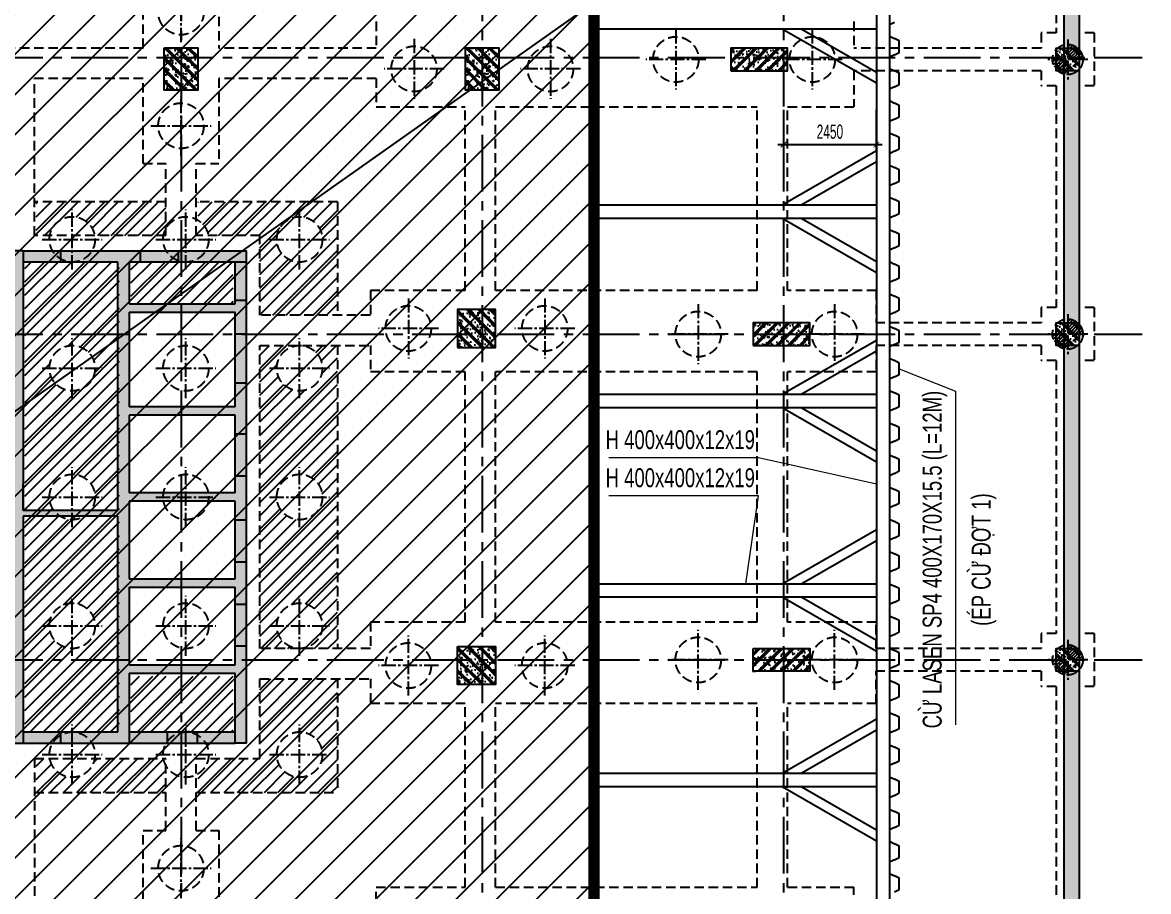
# Model space of a CAD drawing. Extents: x 71 to 3057337, y -14 to 345257.
# Drawn here: x 2999221 to 3028937, y 291393 to 314331 of the extents above; entities that cross this region are included whole.
import ezdxf
from ezdxf.enums import TextEntityAlignment as Align

# ---------------------------------------------------------------- set-up
doc = ezdxf.new("R2010")
doc.units = 0
doc.header["$LTSCALE"] = 1000
doc.header["$MEASUREMENT"] = 0
doc.header["$PDMODE"] = 3
doc.linetypes.add('CENTER2', pattern=[1.125, 0.75, -0.125, 0.125, -0.125])
doc.linetypes.add('HIDDEN', pattern=[0.375, 0.25, -0.125])
doc.layers.get('0').update_dxf_attribs({"linetype": 'CONTINUOUS'})
doc.layers.get('Defpoints').update_dxf_attribs({"linetype": 'CONTINUOUS'})
for name, color, linetype in [('03BORDER', 3, 'CONTINUOUS'), ('CDC.01.AXIS', 160, 'CENTER2'), ('CDC.02.DIM', 1, 'CONTINUOUS'), ('CDC.04.HIDDEN', 8, 'HIDDEN'), ('CDC.05.STEEL', 4, 'CONTINUOUS'), ('CDC.06.TEXT', 2, 'CONTINUOUS'), ('CDC.09.COLUMN', 4, 'CONTINUOUS'), ('CDC.10.HATCH', 9, 'CONTINUOUS'), ('CDC.14.STEELNUM', 2, 'CONTINUOUS')]:
    doc.layers.add(name, color=color, linetype=linetype)
doc.layers.add('KCS_CHI', color=1, linetype='CONTINUOUS', lineweight=15)
doc.layers.add('KCS_Plotter', color=11, linetype='CONTINUOUS', plot=False)
doc.styles.add('ARIAL', font='arial.ttf', dxfattribs={"width": 0.6})
doc.dimstyles.new('D150', dxfattribs={"dimscale": 150, "dimtxt": 2.5, "dimasz": 1, "dimexe": 1, "dimexo": 0, "dimgap": 1, "dimtad": 1, "dimdec": 0, "dimdsep": 46, "dimtxsty": 'ARIAL', "dimblk": 'ARCHTICK', "dimcen": 1, "dimdle": 1, "dimclrd": 1, "dimclre": 1, "dimclrt": 2, "dimadec": 0, "dimazin": 0, "dimtfac": 0.00072, "dimtdec": 0, "dimtix": 1, "dimtmove": 2, "dimatfit": 3, "dimldrblk": 'ARCHTICK', "dimfxl": 1, "dimtolj": 1, "dimlwd": -1, "dimlwe": -1, "dimarcsym": 0})
pattern_1 = [(50, (-322187.27, 0), (358.63009, -31.376067), [37.5, -412.5]), (355, (-322187.27, 0), (-69.37567, 376.09607), [30, -330]), (100.4514, (-322157.4, -2.6), (289.25469, 344.71977), [31.870095, -350.571056]), (46.1842, (-322187.27, 100), (533.62052, -82.75951), [56.25, -618.75]), (96.6356, (-322142.8, 93.1), (467.33135, 487.05894), [47.80514, -525.8565]), (351.1842, (-322187.3, 100), (467.33097, 487.0593), [45, -495]), (21, (-322137.27, 75), (298.453526, -201.309445), [37.5, -412.5]), (326, (-322137.27, 75), (121.657666, 362.57502), [30, -330]), (71.4514, (-322112.4, 58.22), (420.111314, 161.26525), [31.870095, -350.571056]), (37.5, (-322187.27, 0), (6.079928, 166.446927), [0, -326, 0, -335, 0, -331.25]), (7.5, (-322187.27, 0), (131.534769, 197.205856), [0, -191, 0, -318.5, 0, -126.25]), (327.5, (-322298.77, 0), (266.911218, -11.277436), [0, -125, 0, -390, 0, -517.5]), (317.5, (-322348.77, 0), (291.593085, 50.05249), [0, -162.5, 0, -259, 0, -367.5]), (45, (-322187.27, 0), (-150.26019, 150.26019), []), (45, (-322187.27, 61.25), (-150.26019, 150.26019), [])]
pattern_2 = [(50, (-321587.27, 0), (358.63009, -31.376067), [37.5, -412.5]), (355, (-321587.27, 0), (-69.37567, 376.09607), [30, -330]), (100.4514, (-321557.4, -2.6), (289.25469, 344.71977), [31.870095, -350.571056]), (46.1842, (-321587.27, 100), (533.62052, -82.75951), [56.25, -618.75]), (96.6356, (-321542.8, 93.1), (467.33135, 487.05894), [47.80514, -525.8565]), (351.1842, (-321587.3, 100), (467.33097, 487.0593), [45, -495]), (21, (-321537.27, 75), (298.453526, -201.309445), [37.5, -412.5]), (326, (-321537.27, 75), (121.657666, 362.57502), [30, -330]), (71.4514, (-321512.4, 58.22), (420.111314, 161.26525), [31.870095, -350.571056]), (37.5, (-321587.27, 0), (6.079928, 166.446927), [0, -326, 0, -335, 0, -331.25]), (7.5, (-321587.27, 0), (131.534769, 197.205856), [0, -191, 0, -318.5, 0, -126.25]), (327.5, (-321698.77, 0), (266.911218, -11.277436), [0, -125, 0, -390, 0, -517.5]), (317.5, (-321748.77, 0), (291.593085, 50.05249), [0, -162.5, 0, -259, 0, -367.5]), (45, (-321587.27, 0), (-150.26019, 150.26019), []), (45, (-321587.27, 61.25), (-150.26019, 150.26019), [])]
pattern_3 = [(45, (-321537.27, 0), (-176.776695, 176.776695), [])]

# ---------------------------------------------------------------- blocks, each defined once
blk = doc.blocks.new('_ARCHTICK')
at = {"color": 0, "linetype": 'ByBlock', "const_width": 0.15}
blk.add_lwpolyline([(-0.5, -0.5), (0.5, 0.5)], dxfattribs=at)
blk = doc.blocks.new('*D278')
at = {"layer": 'CDC.02.DIM', "color": 1, "transparency": 16777216}
for p, q in [((3019304, 312030), (3019304, 310956)), ((3021754, 312030), (3021754, 310956)), ((3021904, 311106), (3019154, 311106))]:
    blk.add_line(p, q, dxfattribs=at)
at = {"layer": 'Defpoints', "color": 0, "transparency": 16777216}
for p in [(3019304, 312030), (3021754, 312030), (3019304, 311106)]:
    blk.add_point(p, dxfattribs=at)
at = {"layer": 'CDC.02.DIM', "color": 1, "transparency": 16777216, "xscale": 150, "yscale": 150, "zscale": 150, "rotation": 180}
blk.add_blockref('_ARCHTICK', (3019304, 311106), dxfattribs=at)
at = {"layer": 'CDC.02.DIM', "color": 1, "transparency": 16777216, "xscale": 150, "yscale": 150, "zscale": 150}
blk.add_blockref('_ARCHTICK', (3021754, 311106), dxfattribs=at)
at = {"layer": 'CDC.02.DIM', "color": 2, "transparency": 16777216, "insert": (3020529, 311447), "char_height": 375, "attachment_point": 5, "style": 'ARIAL'}
blk.add_mtext('\\A1;2450', dxfattribs=at)
blk = doc.blocks.new('7.95M')
at = {"layer": 'CDC.10.HATCH'}
h = blk.add_hatch(dxfattribs=at)
h.set_pattern_fill('CHAU-01', color=256, scale=80, style=0, pattern_type=2)
h.set_pattern_definition([(50, (-322187.27, -95344.57), (573.80815, -50.20171), [60, -660]), (355, (-322187.3, -95344.6), (-111.00107, 601.7537), [48, -528]), (100.4514, (-322139.46, -95348.76), (462.8075, 551.55163), [50.99215, -560.91369]), (46.1842, (-322187.3, -95184.6), (853.79284, -132.4152), [90, -990]), (96.6356, (-322116.1, -95195.6), (747.73016, 779.2943), [76.48823, -841.3704]), (351.1842, (-322187.3, -95184.6), (747.72956, 779.2949), [72, -792]), (21, (-322107.27, -95224.57), (477.52564, -322.09511), [60, -660]), (326, (-322107.3, -95224.6), (194.65227, 580.12004), [48, -528]), (71.4514, (-322067.5, -95251.4), (672.1781, 258.0244), [50.99215, -560.91369]), (37.5, (-322187.27, -95344.57), (9.727884, 266.315083), [0, -521.6, 0, -536, 0, -530]), (7.5, (-322187.27, -95344.57), (210.45563, 315.52937), [0, -305.6, 0, -509.6, 0, -202]), (327.5, (-322365.67, -95344.57), (427.05795, -18.043897), [0, -200, 0, -624, 0, -828]), (317.5, (-322445.67, -95344.57), (466.548935, 80.083986), [0, -260, 0, -414.4, 0, -588]), (45, (-322187.27, -95344.57), (-240.416306, 240.416306), []), (45, (-322187.27, -95246.57), (-240.416306, 240.416306), [])])
h.paths.add_polyline_path([(1516293, -103813), (1515893, -103813), (1515894, -110158), (1516294, -110158)])
h.paths.add_polyline_path([(1516293, -96348), (1515893, -96348), (1515893, -103213), (1516293, -103213)])
h.paths.add_polyline_path([(1516293, -87748), (1515893, -87748), (1515893, -95748), (1516293, -95748)])
h.paths.add_polyline_path([(1516293, -80497), (1515893, -80497), (1515893, -87148), (1516293, -87148)])
h.paths.add_polyline_path([(1516293, -73338), (1515893, -73338), (1515893, -79897), (1516293, -79897)])
h.paths.add_polyline_path([(1516292, -68554), (1515892, -68554), (1515893, -72738), (1516293, -72738)])
h.paths.add_polyline_path([(1516294, -116048), (1516294, -116048), (1516294, -116648), (1516294, -116648)])
h = blk.add_hatch(dxfattribs=at)
h.set_pattern_fill('CHAU-01', color=256, scale=50, style=0, pattern_type=2)
h.set_pattern_definition([(130, (3258022.2, 0), (-358.63009, -31.376067), [37.5, -412.5]), (185, (3258022.2, 0), (69.37567, 376.09607), [30, -330]), (79.5486, (3257992.3, -2.6), (-289.25469, 344.71977), [31.870095, -350.571056]), (133.8158, (3258022.2, 100), (-533.62052, -82.75951), [56.25, -618.75]), (83.3644, (3257977.73, 93.1), (-467.33135, 487.05894), [47.80514, -525.8565]), (188.8158, (3258022.2, 100), (-467.33097, 487.0593), [45, -495]), (159, (3257972.2, 75), (-298.453526, -201.309445), [37.5, -412.5]), (214, (3257972.2, 75), (-121.657666, 362.57502), [30, -330]), (108.5486, (3257947.32, 58.22), (-420.111314, 161.26525), [31.870095, -350.571056]), (142.5, (3258022.2, 0), (-6.079928, 166.446927), [0, -326, 0, -335, 0, -331.25]), (172.5, (3258022.2, 0), (-131.534769, 197.205856), [0, -191, 0, -318.5, 0, -126.25]), (212.5, (3258133.7, 0), (-266.911218, -11.277436), [0, -125, 0, -390, 0, -517.5]), (222.5, (3258183.7, 0), (-291.593085, 50.05249), [0, -162.5, 0, -259, 0, -367.5]), (135, (3258022.2, 0), (150.26019, 150.26019), []), (135, (3258022.2, 61.25), (150.26019, 150.26019), [])])
h.paths.add_polyline_path([(1492592, -79898), (1493042, -79898), (1493042, -80148), (1492592, -80148)])
h.paths.add_polyline_path([(1492592, -80148), (1493042, -80148), (1493042, -80998), (1492592, -80998)])
h.paths.add_polyline_path([(1492142, -80148), (1492592, -80148), (1492592, -80998), (1492142, -80998)])
h.paths.add_polyline_path([(1492142, -79898), (1492592, -79898), (1492592, -80148), (1492142, -80148)])
h = blk.add_hatch(dxfattribs=at)
h.set_pattern_fill('CHAU-01', color=256, scale=50, style=0, pattern_type=2)
h.set_pattern_definition([(130, (3265972.2, 0), (-358.63009, -31.376067), [37.5, -412.5]), (185, (3265972.2, 0), (69.37567, 376.09607), [30, -330]), (79.5486, (3265942.3, -2.6), (-289.25469, 344.71977), [31.870095, -350.571056]), (133.8158, (3265972.2, 100), (-533.62052, -82.75951), [56.25, -618.75]), (83.3644, (3265927.73, 93.1), (-467.33135, 487.05894), [47.80514, -525.8565]), (188.8158, (3265972.2, 100), (-467.33097, 487.0593), [45, -495]), (159, (3265922.2, 75), (-298.453526, -201.309445), [37.5, -412.5]), (214, (3265922.2, 75), (-121.657666, 362.57502), [30, -330]), (108.5486, (3265897.32, 58.22), (-420.111314, 161.26525), [31.870095, -350.571056]), (142.5, (3265972.2, 0), (-6.079928, 166.446927), [0, -326, 0, -335, 0, -331.25]), (172.5, (3265972.2, 0), (-131.534769, 197.205856), [0, -191, 0, -318.5, 0, -126.25]), (212.5, (3266083.7, 0), (-266.911218, -11.277436), [0, -125, 0, -390, 0, -517.5]), (222.5, (3266133.7, 0), (-291.593085, 50.05249), [0, -162.5, 0, -259, 0, -367.5]), (135, (3265972.2, 0), (150.26019, 150.26019), []), (135, (3265972.2, 61.25), (150.26019, 150.26019), [])])
h.paths.add_polyline_path([(1500542, -79898), (1500992, -79898), (1500992, -80148), (1500542, -80148)])
h.paths.add_polyline_path([(1500542, -80148), (1500992, -80148), (1500992, -80998), (1500542, -80998)])
h.paths.add_polyline_path([(1500092, -80148), (1500542, -80148), (1500542, -80998), (1500092, -80998)])
h.paths.add_polyline_path([(1500092, -79898), (1500542, -79898), (1500542, -80148), (1500092, -80148)])
h = blk.add_hatch(dxfattribs=at)
h.set_pattern_fill('CHAU-01', color=256, scale=50, style=0, pattern_type=2)
h.set_pattern_definition(pattern_1)
h.paths.add_polyline_path([(1507102, -80498), (1508492, -80498), (1508492, -80148), (1507102, -80148)])
h.paths.add_polyline_path([(1507102, -80148), (1508492, -80148), (1508492, -79898), (1507102, -79898)])
h.paths.add_polyline_path([(1508492, -80148), (1508602, -80148), (1508602, -79898), (1508492, -79898)])
h.paths.add_polyline_path([(1508492, -80498), (1508602, -80498), (1508602, -80148), (1508492, -80148)])
h = blk.add_hatch(dxfattribs=at)
h.set_pattern_fill('ANSI31', color=256, scale=500, style=0)
h.set_pattern_definition([(45, (-260671.1, 1186.867), (-44.1941738, 44.1941738), [])])
h.paths.add_polyline_path([(1515993, -79798), (1515993, -80198), (1516393, -80198, 0.414214)])
h.paths.add_polyline_path([(1515993, -80198), (1515593, -80198, 0.414214), (1515993, -80598)])
h = blk.add_hatch(dxfattribs=at)
h.set_pattern_fill('CHAU-01', color=256, scale=50, angle=270, style=0, pattern_type=2)
h.set_pattern_definition([(320, (-233063.57, -387218.76), (-31.376067, -358.63009), [37.5, -412.5]), (265, (-233063.57, -387218.76), (376.09607, 69.37567), [30, -330]), (10.4514, (-233066.2, -387248.65), (344.71977, -289.25469), [31.870095, -350.571056]), (316.1842, (-232963.57, -387218.76), (-82.75951, -533.62052), [56.25, -618.75]), (6.6356, (-232970.47, -387263.23), (487.05894, -467.33135), [47.80514, -525.8565]), (261.1842, (-232963.57, -387218.76), (487.0593, -467.33097), [45, -495]), (291, (-232988.57, -387268.76), (-201.309445, -298.453526), [37.5, -412.5]), (236, (-232988.57, -387268.76), (362.57502, -121.657666), [30, -330]), (341.4514, (-233005.34, -387293.63), (161.26525, -420.111314), [31.870095, -350.571056]), (307.5, (-233063.57, -387218.76), (166.446927, -6.079928), [0, -326, 0, -335, 0, -331.25]), (277.5, (-233063.57, -387218.76), (197.205856, -131.534769), [0, -191, 0, -318.5, 0, -126.25]), (237.5, (-233063.57, -387107.26), (-11.277436, -266.911218), [0, -125, 0, -390, 0, -517.5]), (227.5, (-233063.57, -387057.26), (50.05249, -291.593085), [0, -162.5, 0, -259, 0, -367.5]), (315, (-233063.57, -387218.76), (150.26019, 150.26019), []), (315, (-233002.32, -387218.76), (150.26019, 150.26019), [])])
h.paths.add_polyline_path([(1516293, -80497), (1515693, -80497), (1515693, -79897), (1516293, -79897)])
h = blk.add_hatch(dxfattribs=at)
h.set_pattern_fill('ANSI31', color=256, scale=2000, style=0)
h.set_pattern_definition(pattern_3)
h.paths.add_polyline_path([(1493042, -83958), (1496722, -83958), (1496722, -86948), (1494672, -86948), (1494672, -84848), (1493314, -84848, 0.213373), (1493042, -84440)])
h.paths.add_polyline_path([(1495122, -84948, 1), (1496322, -84948, 1)], flags=16)
h.paths.add_polyline_path([(1494672, -87748), (1495722, -87748), (1495722, -87748, 0.414214), (1495122, -88348, 1), (1496322, -88348, 0.414214), (1495722, -87748), (1495722, -87748), (1496722, -87748), (1496722, -95748), (1495729, -95748, 0.410929), (1496322, -95148, 1), (1495122, -95148, 0.410929), (1495716, -95748), (1494672, -95748)])
h.paths.add_polyline_path([(1495122, -91748, 1), (1496322, -91748, 1)], flags=16)
h.paths.add_polyline_path([(1494672, -96548), (1496722, -96548), (1496722, -99548), (1493042, -99548), (1493042, -99055, 0.21337), (1493314, -98648), (1494672, -98648)])
h.paths.add_polyline_path([(1495122, -98548, 1), (1496322, -98548, 1)], flags=16)
edge = h.paths.add_edge_path()
edge.add_line((1492192, -99548), (1492192, -98829))
edge.add_arc((1492722, -98548), 600, 189.5941, 207.9468, ccw=False)
edge.add_line((1492131, -98648), (1490314, -98648))
edge.add_arc((1489722, -98548), 600, 189.5941, 350.4059, ccw=False)
edge.add_line((1489131, -98648), (1488773, -98648))
edge.add_line((1488773, -98648), (1488773, -99548))
edge.add_line((1488773, -99548), (1492192, -99548))
edge = h.paths.add_edge_path()
edge.add_line((1492192, -84667), (1492192, -83958))
edge.add_line((1492192, -83958), (1488773, -83958))
edge.add_line((1488773, -83958), (1488773, -84848))
edge.add_line((1488773, -84848), (1489131, -84848))
edge.add_arc((1489722, -84948), 600, 9.5934, 170.4066, ccw=False)
edge.add_line((1490314, -84848), (1492131, -84848))
edge.add_arc((1492722, -84948), 600, 152.0532, 170.4066, ccw=False)
h = blk.add_hatch(dxfattribs=at)
h.set_pattern_fill('CHAU-01', color=256, scale=50, style=0, pattern_type=2)
h.set_pattern_definition(pattern_2)
h.paths.add_polyline_path([(1492223, -97948), (1493022, -97948), (1493022, -98248), (1492223, -98248)], flags=17)
h.paths.add_polyline_path([(1491222, -97948), (1491222, -96398), (1494022, -96398), (1494022, -98248), (1494322, -98248), (1494322, -95678), (1494022, -95678), (1494022, -96178), (1491222, -96178), (1491222, -94128), (1494022, -94128), (1494022, -94578), (1494322, -94578), (1494322, -93458), (1494022, -93458), (1494022, -93908), (1491222, -93908), (1491222, -91858), (1494022, -91858), (1494022, -92358), (1494322, -92358), (1494322, -91188), (1494022, -91188), (1494022, -91638), (1491222, -91638), (1491222, -89588), (1494022, -89588), (1494022, -90088), (1494322, -90088), (1494322, -88743), (1494022, -88743), (1494022, -89368), (1491222, -89368), (1491222, -86868), (1494022, -86868), (1494022, -87443), (1494322, -87443), (1494322, -85248), (1492522, -85248), (1492522, -85548), (1494022, -85548), (1494022, -86648), (1491222, -86648), (1491222, -85548), (1491522, -85548), (1491522, -85248), (1489423, -85248), (1489423, -85548), (1490922, -85548), (1490922, -86648), (1490922, -92108), (1488423, -92108), (1488423, -85248), (1488123, -85248), (1488123, -98248), (1488423, -98248), (1488423, -92258), (1490922, -92258), (1490922, -97948), (1489424, -97948), (1489424, -98248), (1491222, -98248)])
h = blk.add_hatch(dxfattribs=at)
h.set_pattern_fill('CHAU-01', color=256, scale=50, style=0, pattern_type=2)
h.set_pattern_definition(pattern_2)
h.paths.add_polyline_path([(1491522, -85248), (1492522, -85248), (1492522, -85548), (1491522, -85548)])
h.paths.add_polyline_path([(1488423, -85248), (1489423, -85248), (1489423, -85548), (1488423, -85548)])
h.paths.add_polyline_path([(1494022, -87448), (1494322, -87448), (1494322, -88743), (1494022, -88743)])
h.paths.add_polyline_path([(1494022, -90088), (1494322, -90088), (1494322, -91188), (1494022, -91188)])
h.paths.add_polyline_path([(1494022, -92358), (1494322, -92358), (1494322, -93458), (1494022, -93458)])
h.paths.add_polyline_path([(1494022, -94578), (1494322, -94578), (1494322, -95678), (1494022, -95678)])
h.paths.add_polyline_path([(1493022, -97948), (1494022, -97948), (1494022, -98248), (1493022, -98248)])
h.paths.add_polyline_path([(1491222, -97948), (1492223, -97948), (1492223, -98248), (1491222, -98248)])
h.paths.add_polyline_path([(1488423, -97948), (1489424, -97948), (1489424, -98248), (1488423, -98248)])
h = blk.add_hatch(dxfattribs=at)
h.set_pattern_fill('ANSI31', color=256, scale=2000, style=0)
h.set_pattern_definition(pattern_3)
h.paths.add_polyline_path([(1492642, -96478), (1493972, -96478), (1493972, -97948), (1492872, -97948), (1492872, -97948), (1492763, -97948), (1492763, -97948), (1492642, -97948)])
h.paths.add_polyline_path([(1491272, -96478), (1492642, -96478), (1492642, -97948), (1492273, -97948), (1491272, -97948)])
h.paths.add_polyline_path([(1492642, -85548), (1493972, -85548), (1493972, -86648), (1492642, -86648)])
h.paths.add_polyline_path([(1491272, -85548), (1492642, -85548), (1492642, -86648), (1491272, -86648)])
h.paths.add_polyline_path([(1488473, -85548), (1490972, -85548), (1490972, -87448), (1488473, -87448)])
h.paths.add_polyline_path([(1488473, -87448), (1490972, -87448), (1490972, -96048), (1488473, -96048)])
h.paths.add_polyline_path([(1490322, -88348, 1), (1489122, -88348, 1)], flags=16)
h.paths.add_polyline_path([(1489122, -91748, 1), (1490322, -91748, 1)], flags=16)
h.paths.add_polyline_path([(1489122, -95148, 1), (1490322, -95148, 1)], flags=16)
h.paths.add_polyline_path([(1488473, -96048), (1490972, -96048), (1490972, -97948), (1488473, -97948)])
h = blk.add_hatch(dxfattribs=at)
h.set_pattern_fill('CHAU-01', color=256, scale=50, style=0, pattern_type=2)
h.set_pattern_definition([(130, (3249472.2, 0), (-358.63009, -31.376067), [37.5, -412.5]), (185, (3249472.2, 0), (69.37567, 376.09607), [30, -330]), (79.5486, (3249442.3, -2.6), (-289.25469, 344.71977), [31.870095, -350.571056]), (133.8158, (3249472.2, 100), (-533.62052, -82.75951), [56.25, -618.75]), (83.3644, (3249427.73, 93.1), (-467.33135, 487.05894), [47.80514, -525.8565]), (188.8158, (3249472.2, 100), (-467.33097, 487.0593), [45, -495]), (159, (3249422.2, 75), (-298.453526, -201.309445), [37.5, -412.5]), (214, (3249422.2, 75), (-121.657666, 362.57502), [30, -330]), (108.5486, (3249397.32, 58.22), (-420.111314, 161.26525), [31.870095, -350.571056]), (142.5, (3249472.2, 0), (-6.079928, 166.446927), [0, -326, 0, -335, 0, -331.25]), (172.5, (3249472.2, 0), (-131.534769, 197.205856), [0, -191, 0, -318.5, 0, -126.25]), (212.5, (3249583.7, 0), (-266.911218, -11.277436), [0, -125, 0, -390, 0, -517.5]), (222.5, (3249633.7, 0), (-291.593085, 50.05249), [0, -162.5, 0, -259, 0, -367.5]), (135, (3249472.2, 0), (150.26019, 150.26019), []), (135, (3249472.2, 61.25), (150.26019, 150.26019), [])])
h.paths.add_polyline_path([(1500542, -86798), (1500892, -86798), (1500892, -87448), (1500542, -87448)])
h.paths.add_polyline_path([(1500542, -87448), (1500892, -87448), (1500892, -87798), (1500542, -87798)])
h.paths.add_polyline_path([(1499892, -87448), (1500542, -87448), (1500542, -87798), (1499892, -87798)])
h.paths.add_polyline_path([(1499892, -86798), (1500542, -86798), (1500542, -87448), (1499892, -87448)])
h = blk.add_hatch(dxfattribs=at)
h.set_pattern_fill('ANSI31', color=256, scale=500, style=0)
h.set_pattern_definition([(45, (-260671.1, -6063.265), (-44.1941738, 44.1941738), [])])
h.paths.add_polyline_path([(1515993, -87048), (1515993, -87448), (1516393, -87448, 0.414214)])
h.paths.add_polyline_path([(1515993, -87448), (1515593, -87448, 0.414214), (1515993, -87848)])
h = blk.add_hatch(dxfattribs=at)
h.set_pattern_fill('CHAU-01', color=256, scale=50, style=0, pattern_type=2)
h.set_pattern_definition(pattern_1)
h.paths.add_polyline_path([(1507692, -87748), (1509082, -87748), (1509082, -87398), (1507692, -87398)])
h.paths.add_polyline_path([(1507692, -87398), (1509082, -87398), (1509082, -87148), (1507692, -87148)])
h.paths.add_polyline_path([(1509082, -87398), (1509192, -87398), (1509192, -87148), (1509082, -87148)])
h.paths.add_polyline_path([(1509082, -87748), (1509192, -87748), (1509192, -87398), (1509082, -87398)])
h = blk.add_hatch(dxfattribs=at)
h.set_pattern_fill('CHAU-01', color=256, scale=50, angle=270, style=0, pattern_type=2)
h.set_pattern_definition([(320, (-233063.56, -394468.9), (-31.376067, -358.63009), [37.5, -412.5]), (265, (-233063.56, -394468.9), (376.09607, 69.37567), [30, -330]), (10.4514, (-233066.17, -394498.78), (344.71977, -289.25469), [31.870095, -350.571056]), (316.1842, (-232963.56, -394468.9), (-82.75951, -533.62052), [56.25, -618.75]), (6.6356, (-232970.46, -394513.36), (487.05894, -467.33135), [47.80514, -525.8565]), (261.1842, (-232963.56, -394468.9), (487.0593, -467.33097), [45, -495]), (291, (-232988.56, -394518.9), (-201.309445, -298.453526), [37.5, -412.5]), (236, (-232988.56, -394518.9), (362.57502, -121.657666), [30, -330]), (341.4514, (-233005.33, -394543.76), (161.26525, -420.111314), [31.870095, -350.571056]), (307.5, (-233063.56, -394468.89), (166.446927, -6.079928), [0, -326, 0, -335, 0, -331.25]), (277.5, (-233063.56, -394468.9), (197.205856, -131.534769), [0, -191, 0, -318.5, 0, -126.25]), (237.5, (-233063.56, -394357.39), (-11.277436, -266.911218), [0, -125, 0, -390, 0, -517.5]), (227.5, (-233063.56, -394307.4), (50.05249, -291.593085), [0, -162.5, 0, -259, 0, -367.5]), (315, (-233063.56, -394468.9), (150.26019, 150.26019), []), (315, (-233002.3, -394468.9), (150.26019, 150.26019), [])])
h.paths.add_polyline_path([(1516293, -87748), (1515693, -87748), (1515693, -87148), (1516293, -87148)])
h = blk.add_hatch(dxfattribs=at)
h.set_pattern_fill('ANSI31', color=256, scale=500, style=0)
h.set_pattern_definition([(45, (-260671.1, -14663.37), (-44.1941738, 44.1941738), [])])
h.paths.add_polyline_path([(1515993, -95648), (1515993, -96048), (1516393, -96048, 0.414214)])
h.paths.add_polyline_path([(1515993, -96048), (1515593, -96048, 0.414214), (1515993, -96448)])
h = blk.add_hatch(dxfattribs=at)
h.set_pattern_fill('CHAU-01', color=256, scale=50, style=0, pattern_type=2)
h.set_pattern_definition([(130, (3249472.2, -8900), (-358.63009, -31.376067), [37.5, -412.5]), (185, (3249472.2, -8900), (69.37567, 376.09607), [30, -330]), (79.5486, (3249442.3, -8902.6), (-289.25469, 344.71977), [31.870095, -350.571056]), (133.8158, (3249472.2, -8800), (-533.62052, -82.75951), [56.25, -618.75]), (83.3644, (3249427.73, -8806.9), (-467.33135, 487.05894), [47.80514, -525.8565]), (188.8158, (3249472.2, -8800), (-467.33097, 487.0593), [45, -495]), (159, (3249422.2, -8825), (-298.453526, -201.309445), [37.5, -412.5]), (214, (3249422.2, -8825), (-121.657666, 362.57502), [30, -330]), (108.5486, (3249397.32, -8841.78), (-420.111314, 161.26525), [31.870095, -350.571056]), (142.5, (3249472.2, -8900), (-6.079928, 166.446927), [0, -326, 0, -335, 0, -331.25]), (172.5, (3249472.2, -8900), (-131.534769, 197.205856), [0, -191, 0, -318.5, 0, -126.25]), (212.5, (3249583.7, -8900), (-266.911218, -11.277436), [0, -125, 0, -390, 0, -517.5]), (222.5, (3249633.7, -8900), (-291.593085, 50.05249), [0, -162.5, 0, -259, 0, -367.5]), (135, (3249472.2, -8900), (150.26019, 150.26019), []), (135, (3249472.2, -8838.75), (150.26019, 150.26019), [])])
h.paths.add_polyline_path([(1500542, -95698), (1500892, -95698), (1500892, -96348), (1500542, -96348)])
h.paths.add_polyline_path([(1500542, -96348), (1500892, -96348), (1500892, -96698), (1500542, -96698)])
h.paths.add_polyline_path([(1499892, -96348), (1500542, -96348), (1500542, -96698), (1499892, -96698)])
h.paths.add_polyline_path([(1499892, -95698), (1500542, -95698), (1500542, -96348), (1499892, -96348)])
h = blk.add_hatch(dxfattribs=at)
h.set_pattern_fill('CHAU-01', color=256, scale=50, style=0, pattern_type=2)
h.set_pattern_definition(pattern_1)
h.paths.add_polyline_path([(1507692, -95748), (1509082, -95748), (1509082, -96098), (1507692, -96098)])
h.paths.add_polyline_path([(1507692, -96098), (1509082, -96098), (1509082, -96348), (1507692, -96348)])
h.paths.add_polyline_path([(1509082, -96098), (1509192, -96098), (1509192, -96348), (1509082, -96348)])
h.paths.add_polyline_path([(1509082, -95748), (1509192, -95748), (1509192, -96098), (1509082, -96098)])
h = blk.add_hatch(dxfattribs=at)
h.set_pattern_fill('CHAU-01', color=256, scale=50, angle=270, style=0, pattern_type=2)
h.set_pattern_definition([(320, (-233063.56, -403069), (-31.376067, -358.63009), [37.5, -412.5]), (265, (-233063.56, -403069), (376.09607, 69.37567), [30, -330]), (10.4514, (-233066.17, -403098.9), (344.71977, -289.25469), [31.870095, -350.571056]), (316.1842, (-232963.56, -403069), (-82.75951, -533.62052), [56.25, -618.75]), (6.6356, (-232970.46, -403113.47), (487.05894, -467.33135), [47.80514, -525.8565]), (261.1842, (-232963.56, -403069), (487.0593, -467.33097), [45, -495]), (291, (-232988.56, -403119), (-201.309445, -298.453526), [37.5, -412.5]), (236, (-232988.56, -403119), (362.57502, -121.657666), [30, -330]), (341.4514, (-233005.34, -403143.87), (161.26525, -420.111314), [31.870095, -350.571056]), (307.5, (-233063.56, -403069), (166.446927, -6.079928), [0, -326, 0, -335, 0, -331.25]), (277.5, (-233063.56, -403069), (197.205856, -131.534769), [0, -191, 0, -318.5, 0, -126.25]), (237.5, (-233063.56, -402957.5), (-11.277436, -266.911218), [0, -125, 0, -390, 0, -517.5]), (227.5, (-233063.56, -402907.5), (50.05249, -291.593085), [0, -162.5, 0, -259, 0, -367.5]), (315, (-233063.56, -403069), (150.26019, 150.26019), []), (315, (-233002.3, -403069), (150.26019, 150.26019), [])])
h.paths.add_polyline_path([(1516293, -96348), (1515693, -96348), (1515693, -95748), (1516293, -95748)])
at = {"layer": 'CDC.01.AXIS', "ltscale": 2}
for p, q in [((1492592, -61938), (1492592, -120474)), ((1500542, -61938), (1500542, -120474)), ((1508492, -61938), (1508492, -120474)), ((1516292, -61938), (1516292, -120474)), ((1410944, -80148), (1517957, -80148)), ((1410944, -87448), (1517957, -87448)), ((1410944, -96048), (1517957, -96048))]:
    blk.add_line(p, q, dxfattribs=at)
at = {"layer": 'CDC.01.AXIS', "ltscale": 0.5}
for p, q in [((1492592, -79740), (1492592, -78156)), ((1505652, -79406), (1505652, -80990)), ((1509252, -79406), (1509252, -80990)), ((1498742, -79656), (1498742, -81240)), ((1502342, -79656), (1502342, -81240)), ((1515993, -79670), (1515993, -80726)), ((1506444, -80198), (1504860, -80198)), ((1510044, -80198), (1508460, -80198)), ((1516521, -80198), (1515465, -80198)), ((1499534, -80448), (1497950, -80448)), ((1503134, -80448), (1501550, -80448)), ((1492592, -82740), (1492592, -81156)), ((1491800, -81948), (1493384, -81948)), ((1489722, -85740), (1489722, -84156)), ((1492722, -85740), (1492722, -84156)), ((1495722, -85740), (1495722, -84156)), ((1488930, -84948), (1490514, -84948)), ((1491930, -84948), (1493514, -84948)), ((1494930, -84948), (1496514, -84948)), ((1498592, -86506), (1498592, -88090)), ((1502192, -86506), (1502192, -88090)), ((1506242, -86656), (1506242, -88240)), ((1509842, -86656), (1509842, -88240)), ((1515993, -86920), (1515993, -87976)), ((1499384, -87298), (1497800, -87298)), ((1502984, -87298), (1501400, -87298)), ((1489722, -89140), (1489722, -87556)), ((1492722, -89140), (1492722, -87556)), ((1495722, -89140), (1495722, -87556)), ((1507034, -87448), (1505450, -87448)), ((1510634, -87448), (1509050, -87448)), ((1516521, -87448), (1515465, -87448)), ((1488930, -88348), (1490514, -88348)), ((1491930, -88348), (1493514, -88348)), ((1494930, -88348), (1496514, -88348)), ((1489722, -92540), (1489722, -90956)), ((1492722, -92540), (1492722, -90956)), ((1495722, -92540), (1495722, -90956)), ((1488930, -91748), (1490514, -91748)), ((1491930, -91748), (1493514, -91748)), ((1494930, -91748), (1496514, -91748)), ((1489722, -95940), (1489722, -94356)), ((1492722, -95940), (1492722, -94356)), ((1495722, -95940), (1495722, -94356)), ((1488930, -95148), (1490514, -95148)), ((1491930, -95148), (1493514, -95148)), ((1494930, -95148), (1496514, -95148)), ((1506242, -96840), (1506242, -95256)), ((1509842, -96840), (1509842, -95256)), ((1498592, -96990), (1498592, -95406)), ((1502192, -96990), (1502192, -95406)), ((1515993, -95520), (1515993, -96576)), ((1499384, -96198), (1497800, -96198)), ((1502984, -96198), (1501400, -96198)), ((1507034, -96048), (1505450, -96048)), ((1510634, -96048), (1509050, -96048)), ((1516521, -96048), (1515465, -96048)), ((1489722, -99340), (1489722, -97756)), ((1492722, -99340), (1492722, -97756)), ((1495722, -99340), (1495722, -97756)), ((1488930, -98548), (1490514, -98548)), ((1491930, -98548), (1493514, -98548)), ((1494930, -98548), (1496514, -98548)), ((1492592, -102340), (1492592, -100756)), ((1491800, -101548), (1493384, -101548))]:
    blk.add_line(p, q, dxfattribs=at)
at = {"layer": 'CDC.04.HIDDEN'}
for p, q in [((1515693, -73738), (1515693, -79498)), ((1491592, -79898), (1491592, -77948)), ((1493592, -77948), (1493592, -79898)), ((1497742, -79198), (1497742, -79898)), ((1510352, -79198), (1510352, -79898)), ((1515693, -79498), (1515293, -79498)), ((1515293, -79498), (1515293, -79898)), ((1516693, -79498), (1516293, -79498)), ((1516693, -79498), (1516693, -80898)), ((1491592, -79898), (1487442, -79898)), ((1497742, -79898), (1493592, -79898)), ((1515293, -79898), (1510352, -79898)), ((1515293, -80498), (1510352, -80498)), ((1510352, -80498), (1510352, -81448)), ((1515293, -80498), (1515293, -80898)), ((1491592, -80698), (1488723, -80698)), ((1488723, -84848), (1488723, -80698)), ((1491592, -82948), (1491592, -80698)), ((1493592, -80698), (1493592, -82948)), ((1497742, -80698), (1493592, -80698)), ((1497742, -80698), (1497742, -81448)), ((1515693, -80898), (1515293, -80898)), ((1515693, -80898), (1515693, -86748)), ((1516693, -80898), (1516293, -80898)), ((1497742, -81448), (1500092, -81448)), ((1500092, -86298), (1500092, -81448)), ((1500892, -86298), (1500892, -81448)), ((1500892, -81448), (1507802, -81448)), ((1507802, -86298), (1507802, -81448)), ((1508602, -86298), (1508602, -81448)), ((1508602, -81448), (1510352, -81448)), ((1491592, -82948), (1492192, -82948)), ((1492192, -84848), (1492192, -82948)), ((1492992, -82948), (1493592, -82948)), ((1492992, -84848), (1492992, -82948)), ((1492192, -83958), (1488723, -83958)), ((1496722, -83958), (1492992, -83958)), ((1496722, -83958), (1496722, -86948)), ((1494672, -84848), (1492992, -84848)), ((1494672, -86948), (1494672, -84848)), ((1497592, -86298), (1497592, -86948)), ((1500092, -86298), (1497592, -86298)), ((1507802, -86298), (1500892, -86298)), ((1510942, -86298), (1508602, -86298)), ((1510942, -86298), (1510942, -87148)), ((1515693, -86748), (1515293, -86748)), ((1515293, -86748), (1515293, -87148)), ((1516693, -86748), (1516293, -86748)), ((1516693, -86748), (1516693, -88148)), ((1497592, -86948), (1494672, -86948)), ((1515293, -87148), (1510942, -87148)), ((1494672, -95748), (1494672, -87748)), ((1494672, -87748), (1497592, -87748)), ((1496722, -87748), (1496722, -95748)), ((1497592, -87748), (1497592, -88448)), ((1510942, -87748), (1510942, -88448)), ((1515293, -87748), (1510943, -87748)), ((1515293, -87748), (1515293, -88148)), ((1515693, -88148), (1515293, -88148)), ((1515693, -88148), (1515693, -95348)), ((1516693, -88148), (1516293, -88148)), ((1500092, -88448), (1497592, -88448)), ((1500092, -95048), (1500092, -88448)), ((1500892, -95048), (1500892, -88448)), ((1507802, -88448), (1500892, -88448)), ((1507802, -95048), (1507802, -88448)), ((1508602, -95048), (1508602, -88448)), ((1510942, -88448), (1508602, -88448)), ((1497592, -95048), (1497592, -95748)), ((1500092, -95048), (1497592, -95048)), ((1507802, -95048), (1500892, -95048)), ((1510942, -95048), (1508602, -95048)), ((1510942, -95748), (1510942, -95048)), ((1515693, -95348), (1515293, -95348)), ((1515293, -95348), (1515293, -95748)), ((1516693, -95348), (1516293, -95348)), ((1516693, -95348), (1516693, -96748)), ((1497592, -95748), (1494672, -95748)), ((1515293, -95748), (1510943, -95748)), ((1494672, -98648), (1494672, -96548)), ((1494672, -96548), (1497592, -96548)), ((1496722, -96548), (1496722, -99548)), ((1497592, -96548), (1497592, -97198)), ((1515293, -96348), (1510942, -96348)), ((1510942, -97198), (1510942, -96348)), ((1515293, -96348), (1515293, -96748)), ((1515693, -96748), (1515293, -96748)), ((1515693, -96748), (1515693, -102598)), ((1516693, -96748), (1516293, -96748)), ((1500092, -97198), (1497592, -97198)), ((1500092, -102048), (1500092, -97198)), ((1500892, -102048), (1500892, -97198)), ((1507802, -97198), (1500892, -97198)), ((1507802, -102048), (1507802, -97198)), ((1508602, -102048), (1508602, -97198)), ((1510942, -97198), (1508602, -97198)), ((1488723, -98648), (1488723, -102798)), ((1492192, -100548), (1492192, -98648)), ((1492992, -100548), (1492992, -98648)), ((1492992, -98648), (1494672, -98648)), ((1488723, -99548), (1492192, -99548)), ((1492992, -99548), (1496722, -99548)), ((1491592, -102798), (1491592, -100548)), ((1491592, -100548), (1492192, -100548)), ((1492992, -100548), (1493592, -100548)), ((1493592, -100548), (1493592, -102798)), ((1497742, -102798), (1497742, -102048)), ((1497742, -102048), (1500092, -102048)), ((1500892, -102048), (1507802, -102048)), ((1508602, -102048), (1510352, -102048)), ((1510352, -102998), (1510352, -102048))]:
    blk.add_line(p, q, dxfattribs=at)
for points in [[(1492192, -84848), (1488723, -84848)], [(1488723, -98648), (1492192, -98648)]]:
    blk.add_lwpolyline(points, dxfattribs=at)
for centre, radius in [((1492592, -78948), 600), ((1505652, -80198), 600), ((1509252, -80198), 600), ((1498742, -80448), 600), ((1502342, -80448), 600), ((1515993, -80198), 400), ((1492592, -81948), 600), ((1489722, -84948), 600), ((1492722, -84948), 600), ((1495722, -84948), 600), ((1498592, -87298), 600), ((1502192, -87298), 600), ((1506242, -87448), 600), ((1509842, -87448), 600), ((1515993, -87448), 400), ((1489722, -88348), 600), ((1492722, -88348), 600), ((1495722, -88348), 600), ((1489722, -91748), 600), ((1492722, -91748), 600), ((1495722, -91748), 600), ((1489722, -95148), 600), ((1492722, -95148), 600), ((1495722, -95148), 600), ((1498592, -96198), 600), ((1502192, -96198), 600), ((1506242, -96048), 600), ((1509842, -96048), 600), ((1515993, -96048), 400), ((1489722, -98548), 600), ((1492722, -98548), 600), ((1495722, -98548), 600), ((1492592, -101548), 600)]:
    blk.add_circle(centre, radius, dxfattribs=at)
at = {"layer": 'CDC.09.COLUMN'}
for p, q in [((1516292, -67954), (1516294, -118538)), ((1515892, -68112), (1515894, -119138))]:
    blk.add_line(p, q, dxfattribs=at)
at = {"layer": 'CDC.09.COLUMN', "ltscale": 2000}
for p, q in [((1488423, -85248), (1488123, -85248)), ((1488423, -85248), (1488423, -92108)), ((1488423, -85248), (1494322, -85248)), ((1489423, -85548), (1489423, -85248)), ((1489423, -85248), (1489423, -85248)), ((1491522, -85548), (1491522, -85248)), ((1492522, -85548), (1492522, -85248)), ((1494322, -98248), (1494322, -85248)), ((1490922, -85548), (1488423, -85548)), ((1490922, -92108), (1490922, -85548)), ((1494322, -85548), (1491222, -85548)), ((1491222, -85548), (1491222, -86648)), ((1494022, -86648), (1494022, -85548)), ((1490922, -92108), (1490922, -86648)), ((1491222, -86648), (1494022, -86648)), ((1494022, -86548), (1494322, -86548)), ((1491222, -86868), (1491222, -89368)), ((1491222, -86868), (1494022, -86868)), ((1494022, -89368), (1494022, -86868)), ((1494022, -87443), (1494322, -87443)), ((1494322, -88743), (1494022, -88743)), ((1494022, -89368), (1491222, -89368)), ((1494022, -89588), (1491222, -89588)), ((1491222, -89588), (1491222, -91638)), ((1494022, -91638), (1494022, -89588)), ((1494322, -90088), (1494022, -90088)), ((1494022, -91188), (1494322, -91188)), ((1488423, -92098), (1488423, -91398)), ((1494022, -91638), (1491222, -91638)), ((1490922, -92108), (1488423, -92108)), ((1494022, -91858), (1491222, -91858)), ((1491222, -91858), (1491222, -93908)), ((1494022, -93908), (1494022, -91858)), ((1490922, -92258), (1488423, -92258)), ((1488423, -92258), (1488423, -98248)), ((1490922, -96628), (1490922, -92258)), ((1490922, -97948), (1490922, -92258)), ((1494322, -92358), (1494022, -92358)), ((1494022, -93458), (1494322, -93458)), ((1491222, -93908), (1494022, -93908)), ((1491222, -94128), (1491222, -96178)), ((1491222, -94128), (1494022, -94128)), ((1494022, -96178), (1494022, -94128)), ((1494022, -94578), (1494322, -94578)), ((1494022, -95678), (1494322, -95678)), ((1491222, -96178), (1494022, -96178)), ((1491222, -96398), (1491222, -97948)), ((1491222, -96398), (1494022, -96398)), ((1494022, -98248), (1494022, -96398)), ((1488423, -97948), (1490922, -97948)), ((1489424, -98248), (1489424, -97948)), ((1491222, -97948), (1491222, -98248)), ((1491222, -97948), (1491222, -97948)), ((1491222, -97948), (1494022, -97948)), ((1492223, -97948), (1492223, -98248)), ((1492223, -97948), (1492922, -97948)), ((1492822, -97948), (1492713, -97948)), ((1493022, -97948), (1493022, -98248)), ((1488123, -98248), (1488423, -98248)), ((1488423, -98248), (1494022, -98248)), ((1492223, -98248), (1492922, -98248)), ((1494322, -98248), (1494022, -98248))]:
    blk.add_line(p, q, dxfattribs=at)
for points in [[(1492142, -79898), (1492142, -80998), (1493042, -80998), (1493042, -79898)], [(1500092, -79898), (1500092, -80998), (1500992, -80998), (1500992, -79898)], [(1507102, -80498), (1508602, -80498), (1508602, -79898), (1507102, -79898)], [(1516293, -79897), (1516293, -80497), (1515693, -80497), (1515693, -79897)], [(1499892, -87798), (1500892, -87798), (1500892, -86798), (1499892, -86798)], [(1507692, -87748), (1509192, -87748), (1509192, -87148), (1507692, -87148)], [(1516293, -87148), (1516293, -87748), (1515693, -87748), (1515693, -87148)], [(1499892, -95698), (1500892, -95698), (1500892, -96698), (1499892, -96698)], [(1507692, -95748), (1509192, -95748), (1509192, -96348), (1507692, -96348)], [(1516293, -95748), (1516293, -96348), (1515693, -96348), (1515693, -95748)]]:
    blk.add_lwpolyline(points, close=True, dxfattribs=at)

msp = doc.modelspace()

# ---------------------------------------------------------------- hatches: boundary and pattern name
at = {"layer": 'CDC.10.HATCH'}
h = msp.add_hatch(dxfattribs=at)
h.set_pattern_fill('ANSI31', color=256, scale=6000, style=0)
h.set_pattern_definition([(45, (6046.44, 116416.5), (-530.33009, 530.33009), [])])
h.paths.add_polyline_path([(3014304.1, 316190.9), (2934235.7, 316190.9), (2934235.7, 287145.7), (3014304.1, 287145.7)])
h.paths.add_polyline_path([(2958056.3, 300307.1), (2989134.8, 300307.1), (2989134.8, 303623.8), (2958056.3, 303623.8)], flags=24)

# ---------------------------------------------------------------- linework, layer by layer
at = {"layer": 'CDC.05.STEEL', "linetype": 'Continuous'}
for p, q in [((3022104.4, 324116), (3022104.4, 279496.5)), ((3021754.4, 323766), (3021754.4, 279846.5))]:
    msp.add_line(p, q, dxfattribs=at)
at = {"layer": 'CDC.05.STEEL', "color": 4}
for p, q in [((3014179.3, 314166.9), (3021754.4, 314166.9)), ((3019271.4, 314166.9), (3021754.4, 312734.2)), ((3019771.6, 314166.9), (3021754.4, 313022.8)), ((3019271.4, 309516.9), (3021754.4, 310949.7)), ((3019771.6, 309516.9), (3021754.4, 310661.1)), ((3014179.3, 309516.9), (3021754.4, 309516.9)), ((3014179.3, 309166.9), (3021754.4, 309166.9)), ((3019271.4, 309166.9), (3021754.4, 307734.2)), ((3019771.6, 309166.9), (3021754.4, 308022.8)), ((3019271.4, 304516.9), (3021754.4, 305949.7)), ((3019771.6, 304516.9), (3021754.4, 305661.1)), ((3014179.3, 304516.9), (3021754.4, 304516.9)), ((3014179.3, 304166.9), (3021754.4, 304166.9)), ((3019271.4, 304166.9), (3021754.4, 302734.2)), ((3019771.6, 304166.9), (3021754.4, 303022.8)), ((3019271.4, 299516.9), (3021754.4, 300949.7)), ((3019771.6, 299516.9), (3021754.4, 300661.1)), ((3014179.3, 299516.9), (3021754.4, 299516.9)), ((3014179.3, 299166.9), (3021754.4, 299166.9)), ((3019271.4, 299166.9), (3021754.4, 297734.2)), ((3019771.6, 299166.9), (3021754.4, 298022.8)), ((3019271.4, 294516.9), (3021754.4, 295949.7)), ((3019771.6, 294516.9), (3021754.4, 295661.1)), ((3014179.3, 294516.9), (3021754.4, 294516.9)), ((3014179.3, 294166.9), (3021754.4, 294166.9)), ((3019271.4, 294166.9), (3021754.4, 292734.2)), ((3019771.6, 294166.9), (3021754.4, 293022.8))]:
    msp.add_line(p, q, dxfattribs=at)
at = {"layer": 'CDC.05.STEEL', "color": 4, "ltscale": 1000}
for points in [[(3022229.4, 314330.6), (3022104.4, 314268.1), (3022104.4, 314268.1), (3022104.4, 313968.1), (3022104.4, 313968.1), (3022229.4, 313905.6)], [(3022229.4, 313480.6), (3022354.4, 313543.1), (3022354.4, 313543.1), (3022354.4, 313843.1), (3022354.4, 313843.1), (3022229.4, 313905.6)], [(3022229.4, 313480.6), (3022104.4, 313418.1), (3022104.4, 313418.1), (3022104.4, 313118.1), (3022104.4, 313118.1), (3022229.4, 313055.6)], [(3022229.4, 312630.6), (3022354.4, 312693.1), (3022354.4, 312693.1), (3022354.4, 312993.1), (3022354.4, 312993.1), (3022229.4, 313055.6)], [(3022229.4, 312630.6), (3022104.4, 312568.1), (3022104.4, 312568.1), (3022104.4, 312268.1), (3022104.4, 312268.1), (3022229.4, 312205.6)], [(3022229.4, 311780.6), (3022354.4, 311843.1), (3022354.4, 311843.1), (3022354.4, 312143.1), (3022354.4, 312143.1), (3022229.4, 312205.6)], [(3022229.4, 311780.6), (3022104.4, 311718.1), (3022104.4, 311718.1), (3022104.4, 311418.1), (3022104.4, 311418.1), (3022229.4, 311355.6)], [(3022229.4, 310930.6), (3022354.4, 310993.1), (3022354.4, 310993.1), (3022354.4, 311293.1), (3022354.4, 311293.1), (3022229.4, 311355.6)], [(3022229.4, 310930.6), (3022354.4, 310993.1), (3022354.4, 310993.1), (3022354.4, 311293.1), (3022354.4, 311293.1), (3022229.4, 311355.6)], [(3022229.4, 310930.6), (3022104.4, 310868.1), (3022104.4, 310868.1), (3022104.4, 310568.1), (3022104.4, 310568.1), (3022229.4, 310505.6)], [(3022229.4, 310930.6), (3022104.4, 310868.1), (3022104.4, 310868.1), (3022104.4, 310568.1), (3022104.4, 310568.1), (3022229.4, 310505.6)], [(3022104.4, 310749.3), (3022104.4, 310568.1), (3022104.4, 310568.1), (3022229.4, 310505.6)], [(3022229.4, 310080.6), (3022354.4, 310143.1), (3022354.4, 310143.1), (3022354.4, 310443.1), (3022354.4, 310443.1), (3022229.4, 310505.6)], [(3022229.4, 310080.6), (3022104.4, 310018.1), (3022104.4, 310018.1), (3022104.4, 309718.1), (3022104.4, 309718.1), (3022229.4, 309655.6)], [(3022229.4, 309230.6), (3022354.4, 309293.1), (3022354.4, 309293.1), (3022354.4, 309593.1), (3022354.4, 309593.1), (3022229.4, 309655.6)], [(3022229.4, 309230.6), (3022104.4, 309168.1), (3022104.4, 309168.1), (3022104.4, 308868.1), (3022104.4, 308868.1), (3022229.4, 308805.6)], [(3022229.4, 308380.6), (3022354.4, 308443.1), (3022354.4, 308443.1), (3022354.4, 308743.1), (3022354.4, 308743.1), (3022229.4, 308805.6)], [(3022229.4, 308380.6), (3022104.4, 308318.1), (3022104.4, 308318.1), (3022104.4, 308018.1), (3022104.4, 308018.1), (3022229.4, 307955.6)], [(3022229.4, 307530.6), (3022354.4, 307593.1), (3022354.4, 307593.1), (3022354.4, 307893.1), (3022354.4, 307893.1), (3022229.4, 307955.6)], [(3022229.4, 307530.6), (3022104.4, 307468.1), (3022104.4, 307468.1), (3022104.4, 307168.1), (3022104.4, 307168.1), (3022229.4, 307105.6)], [(3022229.4, 306680.6), (3022354.4, 306743.1), (3022354.4, 306743.1), (3022354.4, 307043.1), (3022354.4, 307043.1), (3022229.4, 307105.6)], [(3022229.4, 306680.6), (3022354.4, 306743.1), (3022354.4, 306743.1), (3022354.4, 307043.1), (3022354.4, 307043.1), (3022229.4, 307105.6)], [(3022229.4, 306680.6), (3022104.4, 306618.1), (3022104.4, 306618.1), (3022104.4, 306318.1), (3022104.4, 306318.1), (3022229.4, 306255.6)], [(3022229.4, 305830.6), (3022354.4, 305893.1), (3022354.4, 305893.1), (3022354.4, 306193.1), (3022354.4, 306193.1), (3022229.4, 306255.6)], [(3022229.4, 305830.6), (3022104.4, 305768.1), (3022104.4, 305768.1), (3022104.4, 305468.1), (3022104.4, 305468.1), (3022229.4, 305405.6)], [(3022229.4, 304980.6), (3022354.4, 305043.1), (3022354.4, 305043.1), (3022354.4, 305343.1), (3022354.4, 305343.1), (3022229.4, 305405.6)], [(3022229.4, 304980.6), (3022104.4, 304918.1), (3022104.4, 304918.1), (3022104.4, 304618.1), (3022104.4, 304618.1), (3022229.4, 304555.6)], [(3022229.4, 304130.6), (3022354.4, 304193.1), (3022354.4, 304193.1), (3022354.4, 304493.1), (3022354.4, 304493.1), (3022229.4, 304555.6)], [(3022229.4, 304130.6), (3022104.4, 304068.1), (3022104.4, 304068.1), (3022104.4, 303768.1), (3022104.4, 303768.1), (3022229.4, 303705.6)], [(3022229.4, 303280.6), (3022354.4, 303343.1), (3022354.4, 303343.1), (3022354.4, 303643.1), (3022354.4, 303643.1), (3022229.4, 303705.6)], [(3022229.4, 303280.6), (3022104.4, 303218.1), (3022104.4, 303218.1), (3022104.4, 302918.1), (3022104.4, 302918.1), (3022229.4, 302855.6)], [(3022229.4, 302430.6), (3022354.4, 302493.1), (3022354.4, 302493.1), (3022354.4, 302793.1), (3022354.4, 302793.1), (3022229.4, 302855.6)], [(3022229.4, 302430.6), (3022354.4, 302493.1), (3022354.4, 302493.1), (3022354.4, 302793.1), (3022354.4, 302793.1), (3022229.4, 302855.6)], [(3022229.4, 302430.6), (3022354.4, 302493.1), (3022354.4, 302493.1), (3022354.4, 302793.1), (3022354.4, 302793.1), (3022229.4, 302855.6)], [(3022229.4, 302430.6), (3022104.4, 302368.1), (3022104.4, 302368.1), (3022104.4, 302068.1), (3022104.4, 302068.1), (3022229.4, 302005.6)], [(3022229.4, 302430.6), (3022104.4, 302368.1), (3022104.4, 302368.1), (3022104.4, 302068.1), (3022104.4, 302068.1), (3022229.4, 302005.6)], [(3022104.4, 302249.3), (3022104.4, 302068.1), (3022104.4, 302068.1), (3022229.4, 302005.6)], [(3022229.4, 301580.6), (3022354.4, 301643.1), (3022354.4, 301643.1), (3022354.4, 301943.1), (3022354.4, 301943.1), (3022229.4, 302005.6)], [(3022229.4, 301580.6), (3022104.4, 301518.1), (3022104.4, 301518.1), (3022104.4, 301218.1), (3022104.4, 301218.1), (3022229.4, 301155.6)], [(3022229.4, 301580.6), (3022104.4, 301518.1), (3022104.4, 301518.1), (3022104.4, 301218.1), (3022104.4, 301218.1), (3022229.4, 301155.6)], [(3022229.4, 300730.6), (3022354.4, 300793.1), (3022354.4, 300793.1), (3022354.4, 301093.1), (3022354.4, 301093.1), (3022229.4, 301155.6)], [(3022229.4, 300730.6), (3022354.4, 300793.1), (3022354.4, 300793.1), (3022354.4, 301093.1), (3022354.4, 301093.1), (3022229.4, 301155.6)], [(3022229.4, 300730.6), (3022104.4, 300668.1), (3022104.4, 300668.1), (3022104.4, 300368.1), (3022104.4, 300368.1), (3022229.4, 300305.6)], [(3022229.4, 299880.6), (3022354.4, 299943.1), (3022354.4, 299943.1), (3022354.4, 300243.1), (3022354.4, 300243.1), (3022229.4, 300305.6)], [(3022229.4, 299880.6), (3022104.4, 299818.1), (3022104.4, 299818.1), (3022104.4, 299518.1), (3022104.4, 299518.1), (3022229.4, 299455.6)], [(3022229.4, 299030.6), (3022354.4, 299093.1), (3022354.4, 299093.1), (3022354.4, 299393.1), (3022354.4, 299393.1), (3022229.4, 299455.6)], [(3022229.4, 299030.6), (3022104.4, 298968.1), (3022104.4, 298968.1), (3022104.4, 298668.1), (3022104.4, 298668.1), (3022229.4, 298605.6)], [(3022229.4, 298180.6), (3022354.4, 298243.1), (3022354.4, 298243.1), (3022354.4, 298543.1), (3022354.4, 298543.1), (3022229.4, 298605.6)], [(3022229.4, 298180.6), (3022104.4, 298118.1), (3022104.4, 298118.1), (3022104.4, 297818.1), (3022104.4, 297818.1), (3022229.4, 297755.6)], [(3022229.4, 297330.6), (3022354.4, 297393.1), (3022354.4, 297393.1), (3022354.4, 297693.1), (3022354.4, 297693.1), (3022229.4, 297755.6)], [(3022229.4, 297330.6), (3022104.4, 297268.1), (3022104.4, 297268.1), (3022104.4, 296968.1), (3022104.4, 296968.1), (3022229.4, 296905.6)], [(3022229.4, 296480.6), (3022354.4, 296543.1), (3022354.4, 296543.1), (3022354.4, 296843.1), (3022354.4, 296843.1), (3022229.4, 296905.6)], [(3022229.4, 296480.6), (3022354.4, 296543.1), (3022354.4, 296543.1), (3022354.4, 296843.1), (3022354.4, 296843.1), (3022229.4, 296905.6)], [(3022229.4, 296480.6), (3022354.4, 296543.1), (3022354.4, 296543.1), (3022354.4, 296843.1), (3022354.4, 296843.1), (3022229.4, 296905.6)], [(3022229.4, 296480.6), (3022354.4, 296543.1), (3022354.4, 296543.1), (3022354.4, 296843.1), (3022354.4, 296843.1), (3022229.4, 296905.6)], [(3022229.4, 296480.6), (3022104.4, 296418.1), (3022104.4, 296418.1), (3022104.4, 296118.1), (3022104.4, 296118.1), (3022229.4, 296055.6)], [(3022229.4, 296480.6), (3022104.4, 296418.1), (3022104.4, 296418.1), (3022104.4, 296118.1), (3022104.4, 296118.1), (3022229.4, 296055.6)], [(3022104.4, 296299.3), (3022104.4, 296118.1), (3022104.4, 296118.1), (3022229.4, 296055.6)], [(3022104.4, 296299.3), (3022104.4, 296118.1), (3022104.4, 296118.1), (3022229.4, 296055.6)], [(3022229.4, 295630.6), (3022354.4, 295693.1), (3022354.4, 295693.1), (3022354.4, 295993.1), (3022354.4, 295993.1), (3022229.4, 296055.6)], [(3022229.4, 295630.6), (3022104.4, 295568.1), (3022104.4, 295568.1), (3022104.4, 295268.1), (3022104.4, 295268.1), (3022229.4, 295205.6)], [(3022229.4, 294780.6), (3022354.4, 294843.1), (3022354.4, 294843.1), (3022354.4, 295143.1), (3022354.4, 295143.1), (3022229.4, 295205.6)], [(3022229.4, 294780.6), (3022104.4, 294718.1), (3022104.4, 294718.1), (3022104.4, 294418.1), (3022104.4, 294418.1), (3022229.4, 294355.6)], [(3022229.4, 293930.6), (3022354.4, 293993.1), (3022354.4, 293993.1), (3022354.4, 294293.1), (3022354.4, 294293.1), (3022229.4, 294355.6)], [(3022229.4, 293930.6), (3022104.4, 293868.1), (3022104.4, 293868.1), (3022104.4, 293568.1), (3022104.4, 293568.1), (3022229.4, 293505.6)], [(3022229.4, 293080.6), (3022354.4, 293143.1), (3022354.4, 293143.1), (3022354.4, 293443.1), (3022354.4, 293443.1), (3022229.4, 293505.6)], [(3022229.4, 293080.6), (3022104.4, 293018.1), (3022104.4, 293018.1), (3022104.4, 292718.1), (3022104.4, 292718.1), (3022229.4, 292655.6)], [(3022229.4, 292230.6), (3022354.4, 292293.1), (3022354.4, 292293.1), (3022354.4, 292593.1), (3022354.4, 292593.1), (3022229.4, 292655.6)], [(3022229.4, 292230.6), (3022354.4, 292293.1), (3022354.4, 292293.1), (3022354.4, 292593.1), (3022354.4, 292593.1), (3022229.4, 292655.6)], [(3022229.4, 292230.6), (3022104.4, 292168.1), (3022104.4, 292168.1), (3022104.4, 291868.1), (3022104.4, 291868.1), (3022229.4, 291805.6)], [(3022229.4, 291380.6), (3022354.4, 291443.1), (3022354.4, 291443.1), (3022354.4, 291743.1), (3022354.4, 291743.1), (3022229.4, 291805.6)]]:
    msp.add_lwpolyline(points, dxfattribs=at)
at = {"layer": 'CDC.14.STEELNUM', "const_width": 300}
msp.add_lwpolyline([(2934235.7, 316190.9), (3014304.1, 316190.9), (3014304.1, 287145.7), (2934235.7, 287145.7), (2934235.7, 316190.9)], dxfattribs=at)
at = {"layer": 'KCS_CHI'}
for points in [[(3022354.4, 305193.1), (3023844.9, 304601.2), (3023844.9, 295788.4)], [(3021754.4, 302148.2), (3018648.4, 302843.5), (3014693.4, 302843.5)], [(3018307.3, 299516.9), (3018648.4, 301838.2), (3014693.4, 301838.2)]]:
    msp.add_lwpolyline(points, dxfattribs=at)
at = {"layer": 'KCS_Plotter'}
msp.add_line((2905956.6, 238336.7), (3057336.6, 345256.7), dxfattribs=at)

# ---------------------------------------------------------------- block references
at = {"layer": '03BORDER'}
msp.add_blockref('7.95M', (1510811.7, 393553.9), dxfattribs=at)

# ---------------------------------------------------------------- texts
at = {"layer": 'CDC.06.TEXT', "color": 2, "style": 'ARIAL', "width": 0.7}
for s, p in [('CỪ LASEN SP4 400X170X15.5 (L=12M)', (3023227.9, 300154)), ('(ÉP CỪ ĐỢT 1)', (3024520.7, 300154))]:
    msp.add_text(s, height=500, rotation=90, dxfattribs=at).set_placement(p, align=Align.MIDDLE_CENTER)
for p in [(3016580.2, 303319.9), (3016580.2, 302314.7)]:
    msp.add_text('H 400x400x12x19', height=500, dxfattribs=at).set_placement(p, align=Align.MIDDLE_CENTER)

# ---------------------------------------------------------------- dimensions: what is measured, and where the dimension line sits
at = {"layer": 'CDC.02.DIM'}
dim = msp.add_linear_dim(base=(3019304.2, 311105.6), p1=(3021754.4, 312030.5), p2=(3019304.2, 312030.5), dimstyle='D150', dxfattribs=at)
dim.commit()
dim.dimension.update_dxf_attribs({"geometry": '*D278', "text_midpoint": (3020529.3, 311447)})

doc.saveas('drawing.dxf')
